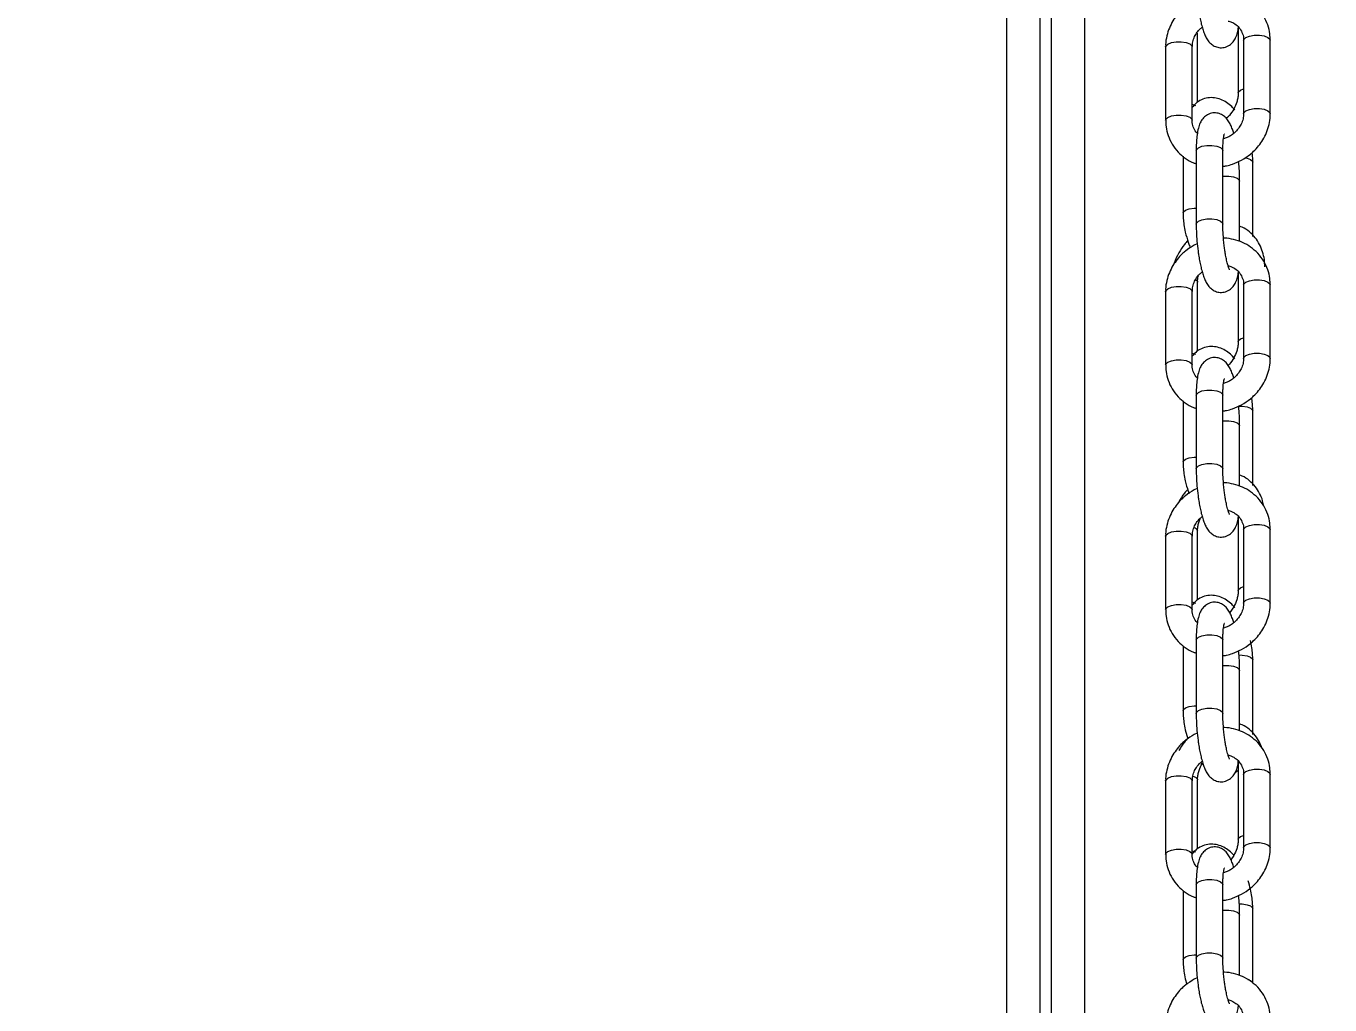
# Model space of a CAD drawing. Header units: millimetres. Extents: x -11024 to 8278, y -7837 to 5770.
# Drawn here: x -3608.6 to -3412.6, y 166.6 to 313.7 of the extents above; entities that cross this region are included whole.
import ezdxf

# ---------------------------------------------------------------- set-up
doc = ezdxf.new("R2010")
doc.units = ezdxf.units.MM
for name, color, linetype in [('DIKOM_ОБЪЕКТ', 7, 'Continuous'), ('DIKOM_РАЗМЕР_ЗОНА', 7, 'Continuous'), ('DIKOM_РАЗМЕР_ОБЪЕКТА', 7, 'Continuous')]:
    doc.layers.add(name, color=color, linetype=linetype)
doc.styles.add('style1', font='arial.ttf', dxfattribs={"width": 0.8})
doc.dimstyles.new('1-50', dxfattribs={"dimtxt": 300, "dimasz": 200, "dimexe": 100, "dimexo": 0, "dimgap": 100, "dimtad": 1, "dimtxsty": 'style1', "dimcen": 200, "dimclrd": 7, "dimclre": 7, "dimclrt": 7, "dimadec": 1, "dimazin": 2, "dimtfac": 1, "dimtmove": 0, "dimatfit": 2, "dimfxl": 0, "dimlwd": 25, "dimlwe": 18, "dimarcsym": 0})

# ---------------------------------------------------------------- blocks, each defined once
blk = doc.blocks.new('*D9')
at = {"layer": 'Defpoints', "color": 0, "transparency": 16777216}
for p in [(3740.68, 3707.51), (-8191.56, -3797.25), (-1076.12, -3797.25)]:
    blk.add_point(p, dxfattribs=at)
at = {"layer": 'DIKOM_РАЗМЕР_ОБЪЕКТА', "color": 7, "lineweight": 18, "transparency": 16777216}
for p, q in [((3740.68, 3707.51), (-8291.56, 3707.51)), ((-1076.12, -3797.25), (-8291.56, -3797.25))]:
    blk.add_line(p, q, dxfattribs=at)
at = {"layer": 'DIKOM_РАЗМЕР_ОБЪЕКТА', "color": 7, "lineweight": 25, "transparency": 16777216}
blk.add_line((-8191.56, 3507.51), (-8191.56, -3597.25), dxfattribs=at)
at = {"layer": 'DIKOM_РАЗМЕР_ОБЪЕКТА', "color": 7, "transparency": 16777216}
for points in [[(-8224.9, 3507.51), (-8158.23, 3507.51), (-8191.56, 3707.51)], [(-8224.9, -3597.25), (-8158.23, -3597.25), (-8191.56, -3797.25)]]:
    blk.add_solid(points, dxfattribs=at)
at = {"layer": 'DIKOM_РАЗМЕР_ОБЪЕКТА', "color": 7, "transparency": 16777216, "insert": (-8444.74, -44.87), "char_height": 300, "attachment_point": 5, "rotation": 90, "style": 'style1'}
blk.add_mtext('7500', dxfattribs=at)
blk = doc.blocks.new('*D11')
at = {"layer": 'Defpoints', "color": 0, "transparency": 16777216}
for p in [(3316.13, 5770.14), (-10574.15, -5797.25), (-1580.09, -5797.25)]:
    blk.add_point(p, dxfattribs=at)
at = {"layer": 'DIKOM_РАЗМЕР_ЗОНА', "color": 7, "lineweight": 18, "transparency": 16777216}
for p, q in [((3316.13, 5770.14), (-10674.15, 5770.14)), ((-1580.09, -5797.25), (-10674.15, -5797.25))]:
    blk.add_line(p, q, dxfattribs=at)
at = {"layer": 'DIKOM_РАЗМЕР_ЗОНА', "color": 7, "lineweight": 25, "transparency": 16777216}
blk.add_line((-10574.15, 5570.14), (-10574.15, -5597.25), dxfattribs=at)
at = {"layer": 'DIKOM_РАЗМЕР_ЗОНА', "color": 7, "transparency": 16777216}
for points in [[(-10607.49, 5570.14), (-10540.82, 5570.14), (-10574.15, 5770.14)], [(-10607.49, -5597.25), (-10540.82, -5597.25), (-10574.15, -5797.25)]]:
    blk.add_solid(points, dxfattribs=at)
at = {"layer": 'DIKOM_РАЗМЕР_ЗОНА', "color": 7, "transparency": 16777216, "insert": (-10827.33, -172.99), "char_height": 300, "attachment_point": 5, "rotation": 90, "style": 'style1'}
blk.add_mtext('11500', dxfattribs=at)

msp = doc.modelspace()

# ---------------------------------------------------------------- linework, layer by layer
at = {"layer": 'DIKOM_ОБЪЕКТ', "color": 7, "linetype": 'Continuous', "lineweight": 15}
for p, q in [((-3456.184, 113.171), (-3456.184, 1863.171)), ((-3454.452, -1736.829), (-3454.452, 1463.171)), ((-3449.452, -1736.829), (-3449.452, 1463.171)), ((-3461.184, 113.171), (-3461.184, 521.349)), ((-3426.399, 313.614), (-3426.399, 303.725)), ((-3432.505, 302.287), (-3432.505, 312.659)), ((-3421.63, 311.773), (-3421.585, 311.608)), ((-3437.318, 310.618), (-3437.318, 299.582)), ((-3433.318, 299.582), (-3433.318, 310.618)), ((-3425.586, 311.608), (-3425.586, 300.572)), ((-3421.585, 300.572), (-3421.585, 311.608)), ((-3433.318, 302.006), (-3432.821, 301.817)), ((-3433.362, 299.747), (-3433.318, 299.585)), ((-3427.822, 297.099), (-3428.62, 296.783)), ((-3434.687, 294.168), (-3434.687, 285.663)), ((-3432.712, 295.024), (-3432.712, 283.987)), ((-3428.712, 283.987), (-3428.712, 295.024)), ((-3424.217, 282.087), (-3424.217, 293.31)), ((-3426.191, 281.35), (-3426.191, 290.416)), ((-3432.556, 281.01), (-3433.001, 280.814)), ((-3426.399, 276.827), (-3426.399, 266.314)), ((-3432.505, 264.875), (-3432.505, 275.247)), ((-3425.586, 274.821), (-3425.586, 263.785)), ((-3421.63, 274.986), (-3421.585, 274.821)), ((-3421.585, 263.785), (-3421.585, 274.821)), ((-3437.318, 273.832), (-3437.318, 262.796)), ((-3433.318, 262.796), (-3433.318, 273.832)), ((-3433.318, 264.593), (-3432.821, 264.405)), ((-3433.362, 262.961), (-3433.318, 262.798)), ((-3427.822, 260.312), (-3428.62, 259.996)), ((-3434.687, 257.381), (-3434.687, 248.251)), ((-3432.712, 258.237), (-3432.712, 247.201)), ((-3428.712, 247.201), (-3428.712, 258.237)), ((-3424.217, 244.675), (-3424.217, 255.898)), ((-3426.191, 244.563), (-3426.191, 253.63)), ((-3432.556, 244.223), (-3433.001, 244.027)), ((-3426.523, 239.193), (-3426.399, 239.274)), ((-3426.399, 240.125), (-3426.399, 228.902)), ((-3432.505, 227.463), (-3432.505, 237.836)), ((-3425.586, 238.035), (-3425.586, 226.999)), ((-3421.63, 238.2), (-3421.585, 238.035)), ((-3421.585, 226.999), (-3421.585, 238.035)), ((-3437.318, 237.045), (-3437.318, 226.009)), ((-3433.318, 226.009), (-3433.318, 237.045)), ((-3433.362, 226.174), (-3433.318, 226.011)), ((-3433.318, 227.182), (-3432.821, 226.994)), ((-3427.066, 226.438), (-3427.677, 225.559)), ((-3427.822, 223.526), (-3428.62, 223.209)), ((-3434.687, 220.594), (-3434.687, 210.839)), ((-3432.712, 221.45), (-3432.712, 210.414)), ((-3428.712, 210.414), (-3428.712, 221.45)), ((-3424.217, 207.263), (-3424.217, 218.486)), ((-3426.191, 207.777), (-3426.191, 216.843)), ((-3434.353, 207.94), (-3433.966, 206.591)), ((-3432.556, 207.437), (-3433.001, 207.24)), ((-3432.019, 203.04), (-3431.632, 202.622)), ((-3426.448, 203.303), (-3426.412, 202.707)), ((-3426.399, 202.713), (-3426.399, 191.49)), ((-3437.318, 200.258), (-3437.318, 189.222)), ((-3433.318, 189.222), (-3433.318, 200.258)), ((-3432.505, 190.051), (-3432.505, 200.424)), ((-3426.819, 201.59), (-3426.399, 201.862)), ((-3425.586, 201.248), (-3425.586, 190.212)), ((-3421.63, 201.413), (-3421.585, 201.248)), ((-3421.585, 190.212), (-3421.585, 201.248)), ((-3433.362, 189.387), (-3433.318, 189.225)), ((-3433.318, 189.77), (-3432.821, 189.582)), ((-3427.066, 189.026), (-3427.494, 188.41)), ((-3427.822, 186.739), (-3428.62, 186.423)), ((-3432.712, 184.663), (-3432.712, 173.627)), ((-3428.712, 173.627), (-3428.712, 184.663)), ((-3434.687, 183.808), (-3434.687, 173.427)), ((-3424.217, 169.851), (-3424.217, 181.074)), ((-3426.191, 170.99), (-3426.191, 180.056)), ((-3434.353, 170.528), (-3434.116, 169.702)), ((-3432.556, 170.65), (-3433.001, 170.454))]:
    msp.add_line(p, q, dxfattribs=at)
at = {"layer": 'DIKOM_ОБЪЕКТ', "color": 7, "linetype": 'Continuous', "lineweight": 15, "flags": 128}
for points in [[(-3425.586, 311.608), (-3425.553, 311.75), (-3425.265, 312.034), (-3424.722, 312.255), (-3424.006, 312.376), (-3423.226, 312.381), (-3422.5, 312.268), (-3421.94, 312.054), (-3421.63, 311.773)], [(-3437.318, 310.618), (-3437.285, 310.76), (-3436.998, 311.045), (-3436.454, 311.264), (-3435.738, 311.386), (-3434.958, 311.391), (-3434.232, 311.278), (-3433.672, 311.065), (-3433.362, 310.783), (-3433.318, 310.618)], [(-3426.399, 303.72), (-3426.352, 303.877), (-3426.04, 304.13), (-3425.586, 304.295)], [(-3437.318, 299.584), (-3437.285, 299.724), (-3436.998, 300.009), (-3436.454, 300.229), (-3435.738, 300.35), (-3434.958, 300.355), (-3434.232, 300.242), (-3433.672, 300.029), (-3433.362, 299.747)], [(-3425.586, 300.57), (-3425.553, 300.714), (-3425.265, 300.999), (-3424.722, 301.218), (-3424.006, 301.34), (-3423.226, 301.345), (-3422.5, 301.232), (-3421.94, 301.018), (-3421.63, 300.737), (-3421.585, 300.571)], [(-3432.712, 295.024), (-3432.679, 295.165), (-3432.392, 295.45), (-3431.849, 295.67), (-3431.132, 295.791)], [(-3431.132, 295.791), (-3430.352, 295.796), (-3429.627, 295.683), (-3429.066, 295.47), (-3428.757, 295.189), (-3428.712, 295.024)], [(-3425.367, 293.951), (-3425.073, 293.891), (-3424.532, 293.692), (-3424.248, 293.435), (-3424.217, 293.311)], [(-3428.712, 291.175), (-3428.612, 291.184), (-3427.831, 291.189), (-3427.106, 291.076), (-3426.545, 290.863), (-3426.236, 290.581), (-3426.191, 290.421)], [(-3434.687, 285.662), (-3434.64, 285.814), (-3434.328, 286.067), (-3433.765, 286.259), (-3433.039, 286.359), (-3432.712, 286.37)], [(-3432.712, 283.982), (-3432.679, 284.129), (-3432.392, 284.414), (-3431.849, 284.634), (-3431.132, 284.755), (-3430.352, 284.76), (-3429.627, 284.647), (-3429.066, 284.434), (-3428.757, 284.152), (-3428.712, 283.982)], [(-3437.318, 273.832), (-3437.285, 273.973), (-3436.998, 274.258), (-3436.454, 274.478), (-3435.738, 274.599), (-3434.958, 274.604), (-3434.232, 274.491), (-3433.672, 274.278), (-3433.362, 273.997), (-3433.318, 273.832)], [(-3432.795, 275.615), (-3432.536, 275.372), (-3432.505, 275.254)], [(-3425.586, 274.821), (-3425.553, 274.963), (-3425.265, 275.248), (-3424.722, 275.468), (-3424.006, 275.589), (-3423.226, 275.594), (-3422.5, 275.481), (-3421.94, 275.268), (-3421.63, 274.986)], [(-3426.399, 266.308), (-3426.352, 266.465), (-3426.04, 266.718), (-3425.586, 266.883)], [(-3437.318, 262.797), (-3437.285, 262.937), (-3436.998, 263.222), (-3436.454, 263.442), (-3435.738, 263.563), (-3434.958, 263.568), (-3434.232, 263.455), (-3433.672, 263.242), (-3433.362, 262.961)], [(-3425.586, 263.783), (-3425.553, 263.927), (-3425.265, 264.212), (-3424.722, 264.432), (-3424.006, 264.553), (-3423.226, 264.558), (-3422.5, 264.445), (-3421.94, 264.232), (-3421.63, 263.95), (-3421.585, 263.784)], [(-3432.712, 258.237), (-3432.679, 258.378), (-3432.392, 258.663), (-3431.849, 258.883), (-3431.132, 259.005)], [(-3431.132, 259.005), (-3430.352, 259.009), (-3429.627, 258.896), (-3429.066, 258.683), (-3428.757, 258.402), (-3428.712, 258.237)], [(-3426.346, 256.604), (-3425.788, 256.59), (-3425.073, 256.479), (-3424.532, 256.28), (-3424.248, 256.023), (-3424.217, 255.899)], [(-3428.712, 254.388), (-3428.612, 254.397), (-3427.831, 254.402), (-3427.106, 254.289), (-3426.545, 254.076), (-3426.236, 253.795), (-3426.191, 253.635)], [(-3434.687, 248.25), (-3434.64, 248.402), (-3434.328, 248.655), (-3433.765, 248.847), (-3433.039, 248.947), (-3432.712, 248.958)], [(-3432.712, 247.196), (-3432.679, 247.342), (-3432.392, 247.627), (-3431.849, 247.847), (-3431.132, 247.969), (-3430.352, 247.973), (-3429.627, 247.86), (-3429.066, 247.647), (-3428.757, 247.366), (-3428.712, 247.195)], [(-3437.318, 237.045), (-3437.285, 237.186), (-3436.998, 237.471), (-3436.454, 237.691), (-3435.738, 237.813), (-3434.958, 237.817), (-3434.232, 237.704), (-3433.672, 237.491), (-3433.362, 237.21), (-3433.318, 237.045)], [(-3425.586, 238.035), (-3425.553, 238.176), (-3425.265, 238.461), (-3424.722, 238.681), (-3424.006, 238.803), (-3423.226, 238.807), (-3422.5, 238.694), (-3421.94, 238.481), (-3421.63, 238.2)], [(-3426.399, 228.896), (-3426.352, 229.053), (-3426.04, 229.306), (-3425.586, 229.471)], [(-3425.586, 226.996), (-3425.553, 227.14), (-3425.265, 227.425), (-3424.722, 227.645), (-3424.006, 227.767), (-3423.226, 227.771), (-3422.5, 227.658), (-3421.94, 227.445), (-3421.63, 227.164), (-3421.585, 226.997)], [(-3437.318, 226.01), (-3437.285, 226.15), (-3436.998, 226.435), (-3436.454, 226.655), (-3435.738, 226.777), (-3434.958, 226.781), (-3434.232, 226.668), (-3433.672, 226.455), (-3433.362, 226.174)], [(-3432.712, 221.45), (-3432.679, 221.592), (-3432.392, 221.876), (-3431.849, 222.096), (-3431.132, 222.218)], [(-3431.132, 222.218), (-3430.352, 222.223), (-3429.627, 222.11), (-3429.066, 221.896), (-3428.757, 221.615), (-3428.712, 221.45)], [(-3428.712, 217.601), (-3428.612, 217.611), (-3427.831, 217.615), (-3427.106, 217.503), (-3426.545, 217.289), (-3426.236, 217.008), (-3426.191, 216.848)], [(-3426.288, 219.194), (-3425.788, 219.178), (-3425.073, 219.067), (-3424.532, 218.868), (-3424.248, 218.611), (-3424.217, 218.487)], [(-3434.687, 210.838), (-3434.64, 210.991), (-3434.328, 211.243), (-3433.765, 211.435), (-3433.039, 211.536), (-3432.712, 211.547)], [(-3432.712, 210.409), (-3432.679, 210.556), (-3432.392, 210.84), (-3431.849, 211.06), (-3431.132, 211.182), (-3430.352, 211.187), (-3429.627, 211.074), (-3429.066, 210.86), (-3428.757, 210.579), (-3428.712, 210.408)], [(-3426.399, 202.713), (-3426.352, 202.865), (-3426.198, 203.022)], [(-3425.586, 201.248), (-3425.553, 201.39), (-3425.265, 201.674), (-3424.722, 201.894), (-3424.006, 202.016), (-3423.226, 202.021), (-3422.5, 201.908), (-3421.94, 201.694), (-3421.63, 201.413)], [(-3437.318, 200.258), (-3437.285, 200.4), (-3436.998, 200.685), (-3436.454, 200.904), (-3435.738, 201.026), (-3434.958, 201.031), (-3434.232, 200.918), (-3433.672, 200.704), (-3433.362, 200.423), (-3433.318, 200.258)], [(-3433.228, 200.968), (-3432.821, 200.805), (-3432.536, 200.548), (-3432.505, 200.43)], [(-3426.399, 191.484), (-3426.352, 191.641), (-3426.04, 191.894), (-3425.586, 192.059)], [(-3425.586, 190.21), (-3425.553, 190.353), (-3425.265, 190.638), (-3424.722, 190.858), (-3424.006, 190.98), (-3423.226, 190.985), (-3422.5, 190.872), (-3421.94, 190.658), (-3421.63, 190.377), (-3421.585, 190.211)], [(-3437.318, 189.224), (-3437.285, 189.364), (-3436.998, 189.648), (-3436.454, 189.868), (-3435.738, 189.99), (-3434.958, 189.995), (-3434.232, 189.882), (-3433.672, 189.668), (-3433.362, 189.387)], [(-3432.712, 184.663), (-3432.679, 184.805), (-3432.392, 185.09), (-3431.849, 185.31), (-3431.132, 185.431)], [(-3431.132, 185.431), (-3430.352, 185.436), (-3429.627, 185.323), (-3429.066, 185.11), (-3428.757, 184.828), (-3428.712, 184.663)], [(-3428.712, 180.814), (-3428.612, 180.824), (-3427.831, 180.829), (-3427.106, 180.716), (-3426.545, 180.503), (-3426.236, 180.221), (-3426.191, 180.061)], [(-3426.248, 181.782), (-3425.788, 181.766), (-3425.073, 181.655), (-3424.532, 181.456), (-3424.248, 181.199), (-3424.217, 181.075)], [(-3434.687, 173.426), (-3434.64, 173.578), (-3434.328, 173.832), (-3433.765, 174.023), (-3433.039, 174.124), (-3432.712, 174.135)], [(-3432.712, 173.622), (-3432.679, 173.769), (-3432.392, 174.054), (-3431.849, 174.274), (-3431.132, 174.395), (-3430.352, 174.4), (-3429.627, 174.287), (-3429.066, 174.074), (-3428.757, 173.792), (-3428.712, 173.621)], [(-3424.955, 170.4), (-3424.532, 170.232), (-3424.248, 169.975), (-3424.217, 169.851)]]:
    msp.add_lwpolyline(points, dxfattribs=at)
at = {"layer": 'DIKOM_ОБЪЕКТ', "color": 7, "linetype": 'Continuous', "lineweight": 15}
msp.add_arc((-3433.156, 237.643), 0.681, 16.95488, 78.62546, dxfattribs=at)
for points, knots in [([(-3433.001, 317.6), (-3433.457, 317.32), (-3434.102, 316.924), (-3434.937, 316.177), (-3435.592, 315.467), (-3436.249, 314.525), (-3436.792, 313.448), (-3437.16, 312.249), (-3437.335, 311.285), (-3437.301, 310.738), (-3437.293, 310.619)], [0, 0, 0, 0, 0.1825958, 0.2584449, 0.3839936, 0.5149059, 0.6557632, 0.8035044, 0.9571643, 1, 1, 1, 1]), ([(-3432.6, 318.205), (-3432.551, 317.704), (-3432.483, 317.008), (-3432.345, 316.032), (-3432.215, 315.259), (-3432.043, 314.419), (-3431.846, 313.637), (-3431.622, 312.921), (-3431.361, 312.268), (-3431.041, 311.677), (-3430.609, 311.142), (-3430.019, 310.712), (-3429.296, 310.469), (-3428.465, 310.492), (-3427.693, 310.83), (-3427.113, 311.392), (-3426.734, 312.059), (-3426.501, 312.747), (-3426.409, 313.315), (-3426.366, 313.58)], [0, 0, 0, 0, 0.0880003, 0.1224327, 0.1786427, 0.2348474, 0.2933667, 0.3526841, 0.413132, 0.4765429, 0.5359764, 0.5846912, 0.6342602, 0.6869917, 0.7442851, 0.7980948, 0.8583101, 0.9339605, 1, 1, 1, 1]), ([(-3421.61, 311.607), (-3421.613, 311.933), (-3421.621, 312.719), (-3421.938, 313.944), (-3422.539, 315.242), (-3423.415, 316.392), (-3424.504, 317.331), (-3425.732, 318.032), (-3427.068, 318.464), (-3428.048, 318.653), (-3428.568, 318.638), (-3428.62, 318.637)], [0, 0, 0, 0, 0.0885143, 0.2139619, 0.3443901, 0.4809621, 0.6088401, 0.7363815, 0.8628731, 0.9862216, 1, 1, 1, 1]), ([(-3427.922, 314.508), (-3427.744, 314.459), (-3427.299, 314.336), (-3426.692, 313.955), (-3426.108, 313.378), (-3425.728, 312.623), (-3425.557, 312.003), (-3425.595, 311.65), (-3425.599, 311.61)], [0, 0, 0, 0, 0.1250771, 0.3120818, 0.5168941, 0.7471672, 0.971124, 1, 1, 1, 1]), ([(-3433.304, 310.617), (-3433.294, 310.865), (-3433.272, 311.377), (-3432.992, 312.138), (-3432.6, 312.779), (-3432.208, 313.253), (-3431.933, 313.48), (-3431.818, 313.575)], [0, 0, 0, 0, 0.2393777, 0.4939787, 0.7122799, 0.8794101, 1, 1, 1, 1]), ([(-3426.917, 301.144), (-3427.07, 301.318), (-3427.452, 301.753), (-3428.153, 302.293), (-3429.015, 302.752), (-3429.964, 303), (-3430.973, 302.998), (-3431.953, 302.697), (-3432.768, 302.188), (-3433.151, 301.723), (-3433.318, 301.52)], [0, 0, 0, 0, 0.0879845, 0.219411, 0.3515477, 0.482968, 0.61578, 0.7557061, 0.8935778, 1, 1, 1, 1]), ([(-3426.412, 303.718), (-3426.408, 303.663), (-3426.388, 303.408), (-3426.463, 302.923), (-3426.64, 302.146), (-3426.899, 301.608), (-3427.066, 301.262)], [0, 0, 0, 0, 0.07412622, 0.33921833, 0.57530226, 1, 1, 1, 1]), ([(-3427.085, 297.616), (-3427.15, 297.832), (-3427.29, 298.298), (-3427.543, 298.921), (-3427.862, 299.513), (-3428.294, 300.049), (-3428.885, 300.479), (-3429.607, 300.721), (-3430.438, 300.698), (-3431.21, 300.36), (-3431.791, 299.799), (-3432.171, 299.134), (-3432.418, 298.372), (-3432.585, 297.455), (-3432.678, 296.441), (-3432.711, 295.622), (-3432.71, 295.149), (-3432.709, 295.019)], [0, 0, 0, 0, 0.0596914, 0.128125, 0.1999182, 0.2671981, 0.3223732, 0.3784668, 0.4381969, 0.5030359, 0.5639818, 0.6321523, 0.7178079, 0.8128473, 0.8999069, 0.9722422, 1, 1, 1, 1]), ([(-3427.066, 301.262), (-3427.271, 300.939), (-3427.559, 300.487), (-3427.964, 300.045), (-3428.128, 299.909), (-3428.185, 299.863)], [0, 0, 0, 0, 0.6241394, 0.8713067, 1, 1, 1, 1]), ([(-3425.599, 300.574), (-3425.61, 300.325), (-3425.632, 299.813), (-3425.912, 299.054), (-3426.301, 298.409), (-3426.756, 297.88), (-3427.249, 297.444), (-3427.637, 297.21), (-3427.822, 297.099)], [0, 0, 0, 0, 0.19261438, 0.39758303, 0.57332828, 0.70787786, 0.86056794, 1, 1, 1, 1]), ([(-3425.902, 293.59), (-3425.446, 293.87), (-3424.801, 294.267), (-3423.967, 295.014), (-3423.311, 295.723), (-3422.655, 296.666), (-3422.111, 297.742), (-3421.744, 298.941), (-3421.569, 299.906), (-3421.603, 300.452), (-3421.61, 300.571)], [0, 0, 0, 0, 0.1826028, 0.2584516, 0.3840265, 0.5149075, 0.6557644, 0.8035051, 0.9571774, 1, 1, 1, 1]), ([(-3437.293, 299.583), (-3437.29, 299.258), (-3437.282, 298.472), (-3436.965, 297.247), (-3436.364, 295.949), (-3435.489, 294.796), (-3434.396, 293.869), (-3433.457, 293.289), (-3432.859, 293.1), (-3432.712, 293.054)], [0, 0, 0, 0, 0.1138403, 0.2751634, 0.4428915, 0.6185408, 0.7829509, 0.946973, 1, 1, 1, 1]), ([(-3432.538, 297.61), (-3432.607, 297.675), (-3432.896, 297.949), (-3433.166, 298.574), (-3433.347, 299.188), (-3433.309, 299.541), (-3433.304, 299.581)], [0, 0, 0, 0, 0.12940044, 0.54423535, 0.94785041, 1, 1, 1, 1]), ([(-3428.709, 295.017), (-3428.71, 295.127), (-3428.712, 295.486), (-3428.689, 296.034), (-3428.647, 296.624), (-3428.584, 297.088), (-3428.526, 297.385), (-3428.478, 297.527), (-3428.486, 297.509), (-3428.488, 297.505)], [0, 0, 0, 0, 0.0828601, 0.2715003, 0.4610265, 0.6422631, 0.8099471, 0.9603861, 1, 1, 1, 1]), ([(-3424.217, 293.309), (-3424.217, 293.313), (-3424.206, 293.583), (-3424.23, 294.062), (-3424.284, 294.533), (-3424.306, 294.723)], [0, 0, 0, 0, 0.0087524, 0.5996826, 1, 1, 1, 1]), ([(-3428.712, 292.649), (-3428.528, 292.676), (-3428.035, 292.747), (-3427.076, 293.024), (-3426.347, 293.375), (-3425.902, 293.59)], [0, 0, 0, 0, 0.1880839, 0.5045234, 1, 1, 1, 1]), ([(-3426.194, 290.421), (-3426.194, 290.553), (-3426.192, 290.946), (-3426.221, 291.801), (-3426.267, 292.676), (-3426.332, 293.258), (-3426.348, 293.394)], [0, 0, 0, 0, 0.1403136, 0.4190013, 0.8643729, 1, 1, 1, 1]), ([(-3434.686, 285.664), (-3434.687, 285.66), (-3434.697, 285.389), (-3434.659, 284.786), (-3434.569, 283.821), (-3434.429, 283.135), (-3434.353, 282.764)], [0, 0, 0, 0, 0.004438, 0.2939732, 0.6189747, 1, 1, 1, 1]), ([(-3434.353, 282.764), (-3434.22, 282.256), (-3434.032, 281.541), (-3433.747, 280.77), (-3433.623, 280.502), (-3433.585, 280.42)], [0, 0, 0, 0, 0.6306672, 0.8866171, 1, 1, 1, 1]), ([(-3432.709, 283.983), (-3432.71, 283.851), (-3432.711, 283.458), (-3432.685, 282.602), (-3432.632, 281.869), (-3432.6, 281.418)], [0, 0, 0, 0, 0.1623311, 0.4847985, 1, 1, 1, 1]), ([(-3428.614, 281.755), (-3428.645, 282.193), (-3428.689, 282.802), (-3428.71, 283.542), (-3428.709, 283.839), (-3428.709, 283.981)], [0, 0, 0, 0, 0.5711333, 0.7947585, 1, 1, 1, 1]), ([(-3422.403, 277.539), (-3422.416, 277.906), (-3422.442, 278.678), (-3422.706, 279.817), (-3423.159, 280.934), (-3423.825, 281.969), (-3424.714, 282.848), (-3425.523, 283.43), (-3426.062, 283.606), (-3426.191, 283.649)], [0, 0, 0, 0, 0.1375688, 0.2890283, 0.4454884, 0.6064884, 0.772669, 0.9455906, 1, 1, 1, 1]), ([(-3433.001, 280.814), (-3433.457, 280.534), (-3434.102, 280.137), (-3434.937, 279.39), (-3435.592, 278.68), (-3436.249, 277.738), (-3436.792, 276.661), (-3437.16, 275.463), (-3437.335, 274.498), (-3437.301, 273.951), (-3437.293, 273.832)], [0, 0, 0, 0, 0.182596, 0.2584541, 0.383993, 0.5149054, 0.6557629, 0.8035042, 0.9571642, 1, 1, 1, 1]), ([(-3433.991, 281.502), (-3434.162, 281.311), (-3434.672, 280.744), (-3435.393, 279.619), (-3435.878, 278.592), (-3436.051, 278.006), (-3436.066, 277.954)], [0, 0, 0, 0, 0.1869606, 0.5553184, 0.9604985, 1, 1, 1, 1]), ([(-3432.6, 281.418), (-3432.551, 280.918), (-3432.483, 280.221), (-3432.345, 279.246), (-3432.215, 278.473), (-3432.043, 277.632), (-3431.846, 276.851), (-3431.622, 276.134), (-3431.361, 275.481), (-3431.041, 274.891), (-3430.609, 274.355), (-3430.019, 273.925), (-3429.296, 273.683), (-3428.465, 273.706), (-3427.693, 274.044), (-3427.113, 274.605), (-3426.734, 275.272), (-3426.501, 275.961), (-3426.409, 276.529), (-3426.366, 276.794)], [0, 0, 0, 0, 0.088, 0.1224323, 0.1786421, 0.2348467, 0.2933657, 0.3526878, 0.4131312, 0.4765419, 0.5359752, 0.584693, 0.63426, 0.6869913, 0.7442821, 0.7980954, 0.8583106, 0.9339607, 1, 1, 1, 1]), ([(-3421.61, 274.821), (-3421.613, 275.146), (-3421.621, 275.932), (-3421.938, 277.157), (-3422.539, 278.455), (-3423.415, 279.606), (-3424.504, 280.544), (-3425.732, 281.245), (-3427.068, 281.677), (-3428.048, 281.867), (-3428.568, 281.851), (-3428.62, 281.85)], [0, 0, 0, 0, 0.0885145, 0.2139625, 0.3444046, 0.4809558, 0.6088341, 0.7363808, 0.8628727, 0.9862216, 1, 1, 1, 1]), ([(-3427.696, 277.121), (-3427.694, 277.119), (-3427.671, 277.09), (-3427.752, 277.221), (-3427.857, 277.504), (-3428.016, 278.008), (-3428.177, 278.673), (-3428.319, 279.411), (-3428.432, 280.127), (-3428.533, 280.892), (-3428.586, 281.454), (-3428.614, 281.755)], [0, 0, 0, 0, 0.0097209, 0.1162996, 0.2300461, 0.3520052, 0.5109207, 0.64144, 0.74488, 0.8635164, 1, 1, 1, 1]), ([(-3433.304, 273.83), (-3433.294, 274.078), (-3433.272, 274.59), (-3432.992, 275.351), (-3432.6, 275.993), (-3432.208, 276.467), (-3431.933, 276.693), (-3431.818, 276.788)], [0, 0, 0, 0, 0.2393777, 0.4939787, 0.7122799, 0.8794101, 1, 1, 1, 1]), ([(-3427.922, 277.722), (-3427.744, 277.672), (-3427.299, 277.549), (-3426.692, 277.168), (-3426.108, 276.591), (-3425.728, 275.836), (-3425.557, 275.216), (-3425.595, 274.863), (-3425.599, 274.823)], [0, 0, 0, 0, 0.125077, 0.3120282, 0.5169128, 0.7471859, 0.971124, 1, 1, 1, 1]), ([(-3432.491, 275.254), (-3432.495, 275.31), (-3432.515, 275.564), (-3432.473, 275.9), (-3432.405, 276.17), (-3432.393, 276.218)], [0, 0, 0, 0, 0.1876242, 0.8557325, 1, 1, 1, 1]), ([(-3426.917, 263.732), (-3427.07, 263.906), (-3427.452, 264.341), (-3428.153, 264.881), (-3429.015, 265.34), (-3429.964, 265.588), (-3430.973, 265.586), (-3431.954, 265.284), (-3432.768, 264.776), (-3433.151, 264.311), (-3433.318, 264.108)], [0, 0, 0, 0, 0.0879849, 0.2194053, 0.3515474, 0.4829683, 0.6157808, 0.7556795, 0.8935774, 1, 1, 1, 1]), ([(-3426.412, 266.306), (-3426.408, 266.251), (-3426.388, 265.996), (-3426.463, 265.511), (-3426.64, 264.734), (-3426.899, 264.196), (-3427.066, 263.85)], [0, 0, 0, 0, 0.0741232, 0.3392046, 0.5752789, 1, 1, 1, 1]), ([(-3437.293, 262.796), (-3437.29, 262.471), (-3437.282, 261.685), (-3436.965, 260.46), (-3436.364, 259.162), (-3435.489, 258.009), (-3434.396, 257.082), (-3433.457, 256.502), (-3432.859, 256.313), (-3432.712, 256.267)], [0, 0, 0, 0, 0.113829, 0.2751372, 0.4428847, 0.6185361, 0.7829483, 0.9469723, 1, 1, 1, 1]), ([(-3432.538, 260.823), (-3432.607, 260.888), (-3432.896, 261.162), (-3433.166, 261.787), (-3433.347, 262.401), (-3433.309, 262.754), (-3433.304, 262.794)], [0, 0, 0, 0, 0.12940044, 0.54423535, 0.94785041, 1, 1, 1, 1]), ([(-3427.085, 260.829), (-3427.15, 261.046), (-3427.29, 261.511), (-3427.543, 262.134), (-3427.862, 262.727), (-3428.293, 263.262), (-3428.885, 263.692), (-3429.607, 263.934), (-3430.438, 263.912), (-3431.21, 263.573), (-3431.791, 263.012), (-3432.171, 262.347), (-3432.418, 261.585), (-3432.585, 260.668), (-3432.678, 259.654), (-3432.711, 258.835), (-3432.71, 258.363), (-3432.709, 258.232)], [0, 0, 0, 0, 0.0596917, 0.1281257, 0.1999194, 0.2671954, 0.3223554, 0.3784653, 0.4381957, 0.5030351, 0.5639813, 0.6321522, 0.7177844, 0.8128469, 0.8999132, 0.972242, 1, 1, 1, 1]), ([(-3427.066, 263.85), (-3427.268, 263.52), (-3427.517, 263.116), (-3427.832, 262.789), (-3427.89, 262.729)], [0, 0, 0, 0, 0.8137334, 1, 1, 1, 1]), ([(-3425.599, 263.787), (-3425.61, 263.539), (-3425.632, 263.026), (-3425.912, 262.267), (-3426.301, 261.622), (-3426.756, 261.093), (-3427.249, 260.657), (-3427.637, 260.424), (-3427.822, 260.312)], [0, 0, 0, 0, 0.19261438, 0.39758303, 0.57332828, 0.70787786, 0.86056794, 1, 1, 1, 1]), ([(-3425.902, 256.803), (-3425.446, 257.083), (-3424.801, 257.48), (-3423.967, 258.227), (-3423.311, 258.937), (-3422.655, 259.879), (-3422.111, 260.956), (-3421.744, 262.154), (-3421.569, 263.119), (-3421.603, 263.666), (-3421.61, 263.785)], [0, 0, 0, 0, 0.18260313, 0.25845204, 0.38402719, 0.51490846, 0.6557656, 0.80351963, 0.95716436, 1, 1, 1, 1]), ([(-3428.709, 258.23), (-3428.71, 258.34), (-3428.712, 258.7), (-3428.689, 259.247), (-3428.647, 259.837), (-3428.584, 260.302), (-3428.526, 260.598), (-3428.478, 260.74), (-3428.486, 260.722), (-3428.488, 260.718)], [0, 0, 0, 0, 0.0828601, 0.2715003, 0.4610265, 0.6422631, 0.8099471, 0.9603861, 1, 1, 1, 1]), ([(-3428.712, 255.863), (-3428.528, 255.889), (-3428.035, 255.96), (-3427.076, 256.237), (-3426.347, 256.589), (-3425.902, 256.803)], [0, 0, 0, 0, 0.1880655, 0.5045203, 1, 1, 1, 1]), ([(-3424.217, 255.897), (-3424.217, 255.901), (-3424.206, 256.175), (-3424.247, 256.774), (-3424.297, 257.432), (-3424.368, 257.809), (-3424.38, 257.871)], [0, 0, 0, 0, 0.0062019, 0.4306242, 0.9069476, 1, 1, 1, 1]), ([(-3426.194, 253.635), (-3426.194, 253.766), (-3426.192, 254.16), (-3426.221, 255.014), (-3426.267, 255.889), (-3426.332, 256.471), (-3426.348, 256.607)], [0, 0, 0, 0, 0.1403136, 0.4190013, 0.8643729, 1, 1, 1, 1]), ([(-3434.686, 248.252), (-3434.687, 248.248), (-3434.697, 247.977), (-3434.659, 247.374), (-3434.569, 246.409), (-3434.429, 245.723), (-3434.353, 245.352)], [0, 0, 0, 0, 0.004438, 0.2940122, 0.6189745, 1, 1, 1, 1]), ([(-3432.709, 247.196), (-3432.71, 247.064), (-3432.711, 246.671), (-3432.685, 245.815), (-3432.632, 245.082), (-3432.6, 244.632)], [0, 0, 0, 0, 0.1623691, 0.4847844, 1, 1, 1, 1]), ([(-3428.614, 244.968), (-3428.645, 245.406), (-3428.689, 246.016), (-3428.71, 246.756), (-3428.709, 247.052), (-3428.709, 247.194)], [0, 0, 0, 0, 0.5711224, 0.7947532, 1, 1, 1, 1]), ([(-3434.353, 245.352), (-3434.224, 244.84), (-3434.064, 244.206), (-3433.833, 243.611), (-3433.789, 243.496)], [0, 0, 0, 0, 0.8067295, 1, 1, 1, 1]), ([(-3421.61, 238.034), (-3421.613, 238.359), (-3421.621, 239.145), (-3421.938, 240.37), (-3422.539, 241.668), (-3423.415, 242.819), (-3424.504, 243.758), (-3425.732, 244.459), (-3427.068, 244.89), (-3428.049, 245.08), (-3428.568, 245.065), (-3428.62, 245.063)], [0, 0, 0, 0, 0.0885139, 0.2139611, 0.3444023, 0.4809526, 0.6088301, 0.7363879, 0.8628652, 0.9862148, 1, 1, 1, 1]), ([(-3422.553, 241.581), (-3422.605, 241.85), (-3422.735, 242.522), (-3423.164, 243.521), (-3423.824, 244.557), (-3424.715, 245.436), (-3425.523, 246.018), (-3426.062, 246.194), (-3426.191, 246.237)], [0, 0, 0, 0, 0.1281179, 0.3199678, 0.517413, 0.7212003, 0.9332741, 1, 1, 1, 1]), ([(-3433.001, 244.027), (-3433.457, 243.747), (-3434.102, 243.35), (-3434.937, 242.604), (-3435.592, 241.893), (-3436.249, 240.951), (-3436.792, 239.875), (-3437.16, 238.676), (-3437.335, 237.711), (-3437.301, 237.165), (-3437.293, 237.046)], [0, 0, 0, 0, 0.1826039, 0.2584531, 0.3839922, 0.5149047, 0.6557624, 0.8035039, 0.9571642, 1, 1, 1, 1]), ([(-3433.991, 244.09), (-3434.163, 243.899), (-3434.675, 243.334), (-3435.074, 242.673), (-3435.338, 242.234)], [0, 0, 0, 0, 0.3366936, 1, 1, 1, 1]), ([(-3432.6, 244.632), (-3432.551, 244.131), (-3432.483, 243.434), (-3432.345, 242.459), (-3432.215, 241.686), (-3432.043, 240.846), (-3431.846, 240.064), (-3431.622, 239.348), (-3431.361, 238.695), (-3431.041, 238.104), (-3430.609, 237.568), (-3430.019, 237.138), (-3429.296, 236.896), (-3428.465, 236.919), (-3427.693, 237.257), (-3427.113, 237.818), (-3426.734, 238.485), (-3426.501, 239.174), (-3426.409, 239.742), (-3426.366, 240.007)], [0, 0, 0, 0, 0.0879909, 0.1224236, 0.1786338, 0.2348389, 0.293364, 0.3526818, 0.4131256, 0.4765369, 0.5359708, 0.5846891, 0.6342565, 0.6869883, 0.7442796, 0.7980935, 0.858305, 0.9339601, 1, 1, 1, 1]), ([(-3427.696, 240.335), (-3427.694, 240.332), (-3427.671, 240.303), (-3427.752, 240.434), (-3427.858, 240.717), (-3428.016, 241.221), (-3428.177, 241.886), (-3428.319, 242.624), (-3428.432, 243.34), (-3428.533, 244.105), (-3428.586, 244.667), (-3428.614, 244.968)], [0, 0, 0, 0, 0.0097209, 0.1162999, 0.2300398, 0.3520094, 0.5109254, 0.6414451, 0.7448853, 0.8635221, 1, 1, 1, 1]), ([(-3433.304, 237.043), (-3433.294, 237.291), (-3433.272, 237.803), (-3432.992, 238.564), (-3432.6, 239.206), (-3432.208, 239.68), (-3431.933, 239.907), (-3431.818, 240.002)], [0, 0, 0, 0, 0.23944397, 0.49398492, 0.71228347, 0.87941163, 1, 1, 1, 1]), ([(-3432.491, 237.842), (-3432.496, 237.898), (-3432.516, 238.152), (-3432.438, 238.638), (-3432.31, 239.246), (-3432.135, 239.619), (-3432.051, 239.799)], [0, 0, 0, 0, 0.0934359, 0.4259832, 0.722141, 1, 1, 1, 1]), ([(-3427.922, 240.935), (-3427.744, 240.886), (-3427.299, 240.762), (-3426.692, 240.381), (-3426.108, 239.804), (-3425.728, 239.05), (-3425.557, 238.429), (-3425.595, 238.077), (-3425.599, 238.036)], [0, 0, 0, 0, 0.125077, 0.3120282, 0.5169128, 0.7471859, 0.971124, 1, 1, 1, 1]), ([(-3426.917, 226.32), (-3427.07, 226.494), (-3427.452, 226.929), (-3428.153, 227.469), (-3429.015, 227.928), (-3429.964, 228.176), (-3430.973, 228.174), (-3431.954, 227.873), (-3432.768, 227.364), (-3433.151, 226.899), (-3433.318, 226.696)], [0, 0, 0, 0, 0.0879839, 0.2194094, 0.35155, 0.4829694, 0.6157805, 0.7556747, 0.8935709, 1, 1, 1, 1]), ([(-3426.412, 228.894), (-3426.408, 228.839), (-3426.388, 228.585), (-3426.463, 228.099), (-3426.64, 227.322), (-3426.899, 226.784), (-3427.066, 226.438)], [0, 0, 0, 0, 0.0740901, 0.3391173, 0.575254, 1, 1, 1, 1]), ([(-3437.293, 226.01), (-3437.29, 225.684), (-3437.282, 224.898), (-3436.965, 223.673), (-3436.364, 222.376), (-3435.489, 221.222), (-3434.395, 220.296), (-3433.457, 219.716), (-3432.859, 219.527), (-3432.712, 219.48)], [0, 0, 0, 0, 0.11381303, 0.27513816, 0.44288571, 0.61853721, 0.78293291, 0.94697233, 1, 1, 1, 1]), ([(-3432.538, 224.037), (-3432.607, 224.102), (-3432.896, 224.375), (-3433.166, 225.001), (-3433.347, 225.614), (-3433.309, 225.967), (-3433.304, 226.007)], [0, 0, 0, 0, 0.1294051, 0.544255, 0.9478846, 1, 1, 1, 1]), ([(-3427.085, 224.042), (-3427.15, 224.259), (-3427.29, 224.724), (-3427.543, 225.348), (-3427.862, 225.94), (-3428.293, 226.475), (-3428.885, 226.906), (-3429.607, 227.148), (-3430.438, 227.125), (-3431.211, 226.787), (-3431.791, 226.225), (-3432.171, 225.561), (-3432.418, 224.799), (-3432.585, 223.881), (-3432.678, 222.867), (-3432.711, 222.048), (-3432.71, 221.576), (-3432.709, 221.445)], [0, 0, 0, 0, 0.0596916, 0.1281254, 0.1999188, 0.2671947, 0.3223545, 0.3784643, 0.4381946, 0.5030183, 0.563983, 0.6321585, 0.7177856, 0.8128479, 0.8999139, 0.9722495, 1, 1, 1, 1]), ([(-3425.599, 227), (-3425.61, 226.752), (-3425.631, 226.24), (-3425.912, 225.48), (-3426.301, 224.835), (-3426.756, 224.306), (-3427.249, 223.87), (-3427.637, 223.637), (-3427.822, 223.526)], [0, 0, 0, 0, 0.1926613, 0.3976205, 0.5733228, 0.7078912, 0.8605743, 1, 1, 1, 1]), ([(-3425.902, 220.017), (-3425.446, 220.297), (-3424.801, 220.693), (-3423.967, 221.44), (-3423.311, 222.15), (-3422.655, 223.093), (-3422.111, 224.169), (-3421.744, 225.367), (-3421.569, 226.332), (-3421.603, 226.879), (-3421.61, 226.998)], [0, 0, 0, 0, 0.1825953, 0.2584531, 0.384028, 0.5149091, 0.6557661, 0.8035199, 0.9571644, 1, 1, 1, 1]), ([(-3428.709, 221.444), (-3428.71, 221.553), (-3428.712, 221.913), (-3428.689, 222.461), (-3428.647, 223.051), (-3428.584, 223.515), (-3428.526, 223.811), (-3428.478, 223.954), (-3428.486, 223.935), (-3428.488, 223.932)], [0, 0, 0, 0, 0.0828352, 0.2714987, 0.4610253, 0.6422623, 0.8099467, 0.9603861, 1, 1, 1, 1]), ([(-3428.712, 219.076), (-3428.528, 219.102), (-3428.035, 219.173), (-3427.076, 219.45), (-3426.347, 219.802), (-3425.902, 220.017)], [0, 0, 0, 0, 0.1880589, 0.5044999, 1, 1, 1, 1]), ([(-3426.194, 216.848), (-3426.194, 216.98), (-3426.192, 217.373), (-3426.221, 218.227), (-3426.267, 219.102), (-3426.332, 219.684), (-3426.348, 219.82)], [0, 0, 0, 0, 0.1403136, 0.4190013, 0.8643729, 1, 1, 1, 1]), ([(-3424.217, 218.486), (-3424.217, 218.49), (-3424.206, 218.763), (-3424.244, 219.362), (-3424.335, 220.328), (-3424.475, 221.014), (-3424.55, 221.385)], [0, 0, 0, 0, 0.0042322, 0.293822, 0.6189344, 1, 1, 1, 1]), ([(-3434.686, 210.84), (-3434.687, 210.836), (-3434.697, 210.565), (-3434.659, 209.962), (-3434.569, 208.997), (-3434.429, 208.311), (-3434.353, 207.94)], [0, 0, 0, 0, 0.0044381, 0.294015, 0.6189804, 1, 1, 1, 1]), ([(-3432.709, 210.409), (-3432.71, 210.277), (-3432.711, 209.884), (-3432.685, 209.029), (-3432.632, 208.296), (-3432.6, 207.845)], [0, 0, 0, 0, 0.1623264, 0.4847864, 1, 1, 1, 1]), ([(-3428.614, 208.181), (-3428.645, 208.619), (-3428.689, 209.229), (-3428.71, 209.969), (-3428.709, 210.266), (-3428.709, 210.408)], [0, 0, 0, 0, 0.5711224, 0.7947532, 1, 1, 1, 1]), ([(-3432.6, 207.845), (-3432.551, 207.344), (-3432.483, 206.648), (-3432.345, 205.672), (-3432.215, 204.899), (-3432.043, 204.059), (-3431.846, 203.277), (-3431.622, 202.561), (-3431.361, 201.908), (-3431.041, 201.317), (-3430.609, 200.781), (-3430.019, 200.351), (-3429.296, 200.109), (-3428.465, 200.132), (-3427.693, 200.47), (-3427.113, 201.032), (-3426.734, 201.698), (-3426.501, 202.387), (-3426.409, 202.955), (-3426.366, 203.22)], [0, 0, 0, 0, 0.0879909, 0.1224235, 0.1786337, 0.2348388, 0.2933638, 0.3526816, 0.4131254, 0.4765366, 0.5359743, 0.5846893, 0.6342567, 0.6869885, 0.7442798, 0.7980936, 0.858305, 0.9339601, 1, 1, 1, 1]), ([(-3421.61, 201.247), (-3421.613, 201.573), (-3421.621, 202.359), (-3421.938, 203.584), (-3422.539, 204.882), (-3423.415, 206.032), (-3424.504, 206.971), (-3425.732, 207.672), (-3427.068, 208.104), (-3428.049, 208.293), (-3428.568, 208.278), (-3428.62, 208.277)], [0, 0, 0, 0, 0.0885139, 0.2139611, 0.3444023, 0.4809526, 0.6088301, 0.7363879, 0.8628652, 0.9862148, 1, 1, 1, 1]), ([(-3427.696, 203.548), (-3427.694, 203.546), (-3427.671, 203.517), (-3427.752, 203.648), (-3427.858, 203.931), (-3428.016, 204.435), (-3428.177, 205.099), (-3428.319, 205.837), (-3428.432, 206.553), (-3428.533, 207.318), (-3428.586, 207.881), (-3428.614, 208.181)], [0, 0, 0, 0, 0.00972092, 0.11629979, 0.23003947, 0.35200894, 0.51092475, 0.64142908, 0.74488566, 0.86352226, 1, 1, 1, 1]), ([(-3422.798, 205.132), (-3422.917, 205.454), (-3423.18, 206.165), (-3423.829, 207.143), (-3424.713, 208.025), (-3425.523, 208.606), (-3426.062, 208.783), (-3426.191, 208.825)], [0, 0, 0, 0, 0.19378599, 0.42790364, 0.66945201, 0.92086063, 1, 1, 1, 1]), ([(-3433.001, 207.24), (-3433.457, 206.96), (-3434.102, 206.564), (-3434.937, 205.817), (-3435.592, 205.107), (-3436.249, 204.165), (-3436.792, 203.088), (-3437.16, 201.889), (-3437.335, 200.925), (-3437.301, 200.378), (-3437.293, 200.259)], [0, 0, 0, 0, 0.1826039, 0.2584531, 0.3839922, 0.5149047, 0.6557624, 0.8035039, 0.9571772, 1, 1, 1, 1]), ([(-3433.991, 206.678), (-3434.163, 206.487), (-3434.675, 205.922), (-3435.074, 205.261), (-3435.338, 204.822)], [0, 0, 0, 0, 0.3366936, 1, 1, 1, 1]), ([(-3427.922, 204.148), (-3427.744, 204.099), (-3427.299, 203.976), (-3426.692, 203.595), (-3426.108, 203.018), (-3425.728, 202.263), (-3425.557, 201.643), (-3425.595, 201.29), (-3425.599, 201.25)], [0, 0, 0, 0, 0.1250835, 0.3120443, 0.5169396, 0.7472246, 0.9711743, 1, 1, 1, 1]), ([(-3433.304, 200.257), (-3433.294, 200.505), (-3433.272, 201.017), (-3432.992, 201.777), (-3432.6, 202.419), (-3432.208, 202.893), (-3431.933, 203.12), (-3431.818, 203.215)], [0, 0, 0, 0, 0.2393881, 0.4940001, 0.7122674, 0.8794049, 1, 1, 1, 1]), ([(-3432.491, 200.43), (-3432.496, 200.486), (-3432.515, 200.74), (-3432.44, 201.226), (-3432.264, 202.004), (-3432.004, 202.541), (-3431.838, 202.887)], [0, 0, 0, 0, 0.0744564, 0.339454, 0.5754537, 1, 1, 1, 1]), ([(-3427.053, 189.055), (-3427.162, 189.178), (-3427.501, 189.56), (-3428.154, 190.056), (-3429.015, 190.517), (-3429.964, 190.764), (-3430.973, 190.762), (-3431.953, 190.461), (-3432.768, 189.952), (-3433.151, 189.487), (-3433.318, 189.284)], [0, 0, 0, 0, 0.0640347, 0.1989167, 0.3344959, 0.4694036, 0.6056758, 0.7492809, 0.8908038, 1, 1, 1, 1]), ([(-3427.085, 187.255), (-3427.15, 187.472), (-3427.29, 187.938), (-3427.543, 188.561), (-3427.862, 189.153), (-3428.293, 189.689), (-3428.885, 190.119), (-3429.607, 190.361), (-3430.438, 190.338), (-3431.211, 190), (-3431.791, 189.439), (-3432.171, 188.774), (-3432.418, 188.012), (-3432.585, 187.095), (-3432.678, 186.081), (-3432.711, 185.261), (-3432.71, 184.789), (-3432.709, 184.659)], [0, 0, 0, 0, 0.0596862, 0.1281253, 0.199919, 0.2671951, 0.3223515, 0.3784636, 0.4381941, 0.5030207, 0.5639814, 0.6321571, 0.7177845, 0.8128472, 0.8999135, 0.9722494, 1, 1, 1, 1]), ([(-3425.599, 190.214), (-3425.61, 189.965), (-3425.631, 189.453), (-3425.912, 188.694), (-3426.301, 188.048), (-3426.756, 187.52), (-3427.249, 187.084), (-3427.637, 186.85), (-3427.822, 186.739)], [0, 0, 0, 0, 0.1926622, 0.3976225, 0.5733257, 0.7078947, 0.8605786, 1, 1, 1, 1]), ([(-3426.412, 191.482), (-3426.408, 191.427), (-3426.388, 191.173), (-3426.463, 190.687), (-3426.64, 189.91), (-3426.899, 189.372), (-3427.066, 189.026)], [0, 0, 0, 0, 0.0741278, 0.3391153, 0.5752527, 1, 1, 1, 1]), ([(-3425.902, 183.23), (-3425.446, 183.51), (-3424.801, 183.907), (-3423.967, 184.653), (-3423.311, 185.363), (-3422.655, 186.306), (-3422.111, 187.382), (-3421.744, 188.581), (-3421.569, 189.546), (-3421.603, 190.092), (-3421.61, 190.211)], [0, 0, 0, 0, 0.1825942, 0.2584433, 0.3840288, 0.5149105, 0.6557791, 0.8035204, 0.9571805, 1, 1, 1, 1]), ([(-3437.293, 189.223), (-3437.29, 188.898), (-3437.282, 188.112), (-3436.965, 186.887), (-3436.364, 185.589), (-3435.489, 184.436), (-3434.395, 183.509), (-3433.457, 182.929), (-3432.859, 182.74), (-3432.712, 182.694)], [0, 0, 0, 0, 0.1138126, 0.2751371, 0.4428841, 0.6185449, 0.78294, 0.9469725, 1, 1, 1, 1]), ([(-3432.538, 187.25), (-3432.607, 187.315), (-3432.896, 187.588), (-3433.166, 188.214), (-3433.347, 188.828), (-3433.309, 189.18), (-3433.304, 189.221)], [0, 0, 0, 0, 0.1293798, 0.5442258, 0.9478851, 1, 1, 1, 1]), ([(-3428.709, 184.657), (-3428.71, 184.767), (-3428.712, 185.126), (-3428.689, 185.674), (-3428.647, 186.264), (-3428.584, 186.728), (-3428.526, 187.025), (-3428.478, 187.167), (-3428.486, 187.149), (-3428.488, 187.145)], [0, 0, 0, 0, 0.0828352, 0.2714987, 0.4610253, 0.6422623, 0.8099467, 0.9603861, 1, 1, 1, 1]), ([(-3424.217, 181.074), (-3424.217, 181.078), (-3424.206, 181.351), (-3424.243, 181.95), (-3424.34, 182.915), (-3424.54, 184.041), (-3424.782, 184.818), (-3424.913, 185.235)], [0, 0, 0, 0, 0.002931, 0.2035132, 0.4286218, 0.6925536, 1, 1, 1, 1]), ([(-3428.712, 182.289), (-3428.528, 182.316), (-3428.035, 182.386), (-3427.076, 182.664), (-3426.347, 183.015), (-3425.902, 183.23)], [0, 0, 0, 0, 0.1880758, 0.5045121, 1, 1, 1, 1]), ([(-3426.194, 180.061), (-3426.194, 180.193), (-3426.192, 180.586), (-3426.221, 181.441), (-3426.267, 182.316), (-3426.332, 182.898), (-3426.348, 183.034)], [0, 0, 0, 0, 0.140277, 0.4190022, 0.8643343, 1, 1, 1, 1]), ([(-3434.686, 173.428), (-3434.687, 173.424), (-3434.697, 173.15), (-3434.659, 172.552), (-3434.569, 171.585), (-3434.429, 170.899), (-3434.353, 170.528)], [0, 0, 0, 0, 0.0043824, 0.2939935, 0.6189507, 1, 1, 1, 1]), ([(-3432.709, 173.622), (-3432.71, 173.491), (-3432.711, 173.097), (-3432.685, 172.242), (-3432.632, 171.509), (-3432.6, 171.058)], [0, 0, 0, 0, 0.16232655, 0.48483075, 1, 1, 1, 1]), ([(-3428.614, 171.394), (-3428.645, 171.833), (-3428.689, 172.442), (-3428.71, 173.182), (-3428.709, 173.479), (-3428.709, 173.621)], [0, 0, 0, 0, 0.5711586, 0.7948439, 1, 1, 1, 1]), ([(-3432.6, 171.058), (-3432.551, 170.558), (-3432.483, 169.861), (-3432.345, 168.885), (-3432.215, 168.112), (-3432.043, 167.272), (-3431.846, 166.491), (-3431.622, 165.774), (-3431.361, 165.121), (-3431.041, 164.531), (-3430.609, 163.995), (-3430.019, 163.565), (-3429.296, 163.323), (-3428.465, 163.345), (-3427.693, 163.684), (-3427.113, 164.245), (-3426.734, 164.912), (-3426.501, 165.601), (-3426.409, 166.169), (-3426.366, 166.434)], [0, 0, 0, 0, 0.0879977, 0.1224303, 0.1786341, 0.2348391, 0.2933641, 0.3526819, 0.4131257, 0.4765369, 0.5359745, 0.5846895, 0.6342569, 0.6869887, 0.7442799, 0.7980937, 0.8583051, 0.9339601, 1, 1, 1, 1]), ([(-3421.61, 164.461), (-3421.613, 164.786), (-3421.621, 165.572), (-3421.938, 166.797), (-3422.539, 168.095), (-3423.415, 169.245), (-3424.504, 170.184), (-3425.732, 170.885), (-3427.068, 171.317), (-3428.049, 171.507), (-3428.568, 171.491), (-3428.62, 171.49)], [0, 0, 0, 0, 0.08852304, 0.21395955, 0.34439968, 0.48096997, 0.6088335, 0.73639018, 0.86286644, 0.98621491, 1, 1, 1, 1]), ([(-3427.696, 166.761), (-3427.694, 166.759), (-3427.671, 166.73), (-3427.752, 166.861), (-3427.857, 167.144), (-3428.016, 167.648), (-3428.177, 168.313), (-3428.319, 169.051), (-3428.432, 169.766), (-3428.533, 170.532), (-3428.586, 171.094), (-3428.614, 171.394)], [0, 0, 0, 0, 0.0096498, 0.1163014, 0.2300431, 0.3520148, 0.5109336, 0.6414403, 0.7448988, 0.8635376, 1, 1, 1, 1]), ([(-3433.001, 170.454), (-3433.457, 170.174), (-3434.102, 169.777), (-3434.937, 169.03), (-3435.592, 168.32), (-3436.249, 167.378), (-3436.792, 166.302), (-3437.159, 165.103), (-3437.335, 164.138), (-3437.301, 163.591), (-3437.293, 163.472)], [0, 0, 0, 0, 0.1826035, 0.2584526, 0.3839915, 0.514895, 0.6557635, 0.8035173, 0.9571772, 1, 1, 1, 1]), ([(-3427.922, 167.362), (-3427.744, 167.312), (-3427.3, 167.189), (-3426.692, 166.808), (-3426.108, 166.231), (-3425.728, 165.476), (-3425.557, 164.856), (-3425.595, 164.503), (-3425.599, 164.463)], [0, 0, 0, 0, 0.1251212, 0.3120697, 0.5169514, 0.7472212, 0.9711562, 1, 1, 1, 1])]:
    msp.add_open_spline(points, degree=3, knots=knots, dxfattribs=at)

# ---------------------------------------------------------------- dimensions: what is measured, and where the dimension line sits
at = {"layer": 'DIKOM_РАЗМЕР_ЗОНА'}
dim = msp.add_linear_dim(base=(-10574.155, -5797.252), p1=(3316.126, 5770.14), p2=(-1580.087, -5797.252), angle=90, text='11500', dimstyle='1-50', dxfattribs=at)
dim.commit()
dim.dimension.update_dxf_attribs({"geometry": '*D11', "text_midpoint": (-10574.155, -172.992), "dimtype": 160})
at = {"layer": 'DIKOM_РАЗМЕР_ОБЪЕКТА'}
dim = msp.add_linear_dim(base=(-8191.564, -3797.252), p1=(3740.68, 3707.508), p2=(-1076.116, -3797.252), angle=90, text='7500', dimstyle='1-50', dxfattribs=at)
dim.commit()
dim.dimension.update_dxf_attribs({"geometry": '*D9', "text_midpoint": (-8191.564, -44.872), "dimtype": 160})

doc.saveas('drawing.dxf')
